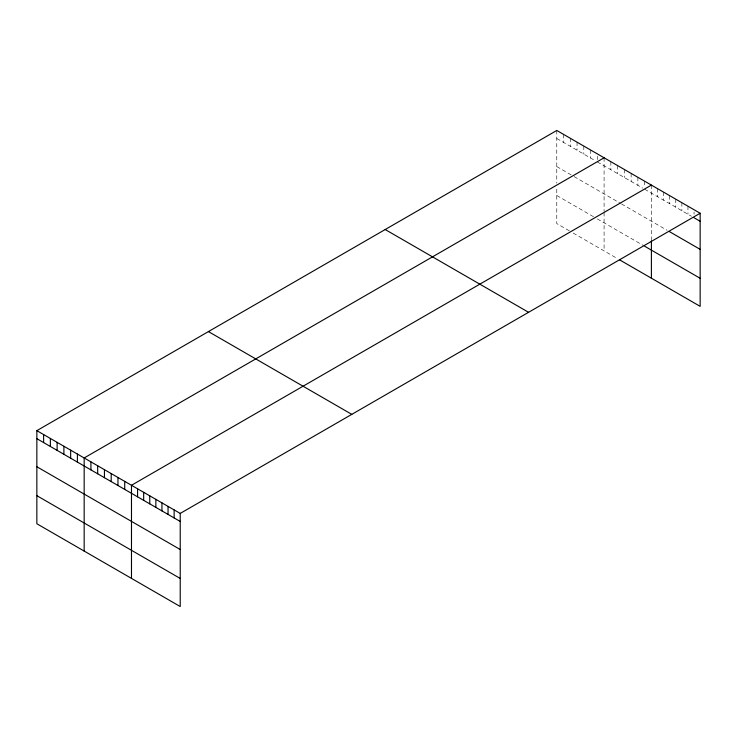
<?xml version="1.0" encoding="UTF-8"?>
<svg xmlns="http://www.w3.org/2000/svg" width="737" height="737" viewBox="0 0 737 737"><rect width="100%" height="100%" fill="white"/><g stroke="black" fill="none" stroke-linecap="round" stroke-linejoin="round"><path stroke-width="0.55" stroke-dasharray="3.69 2.76" d="M556.776 130.467L556.776 183.108M556.776 138.501L595.395 160.804M597.329 161.919L642.71 188.119M644.645 189.234L691.444 216.254M556.776 166.571L573.183 176.051M574.151 176.613L620.499 203.366M621.466 203.928L667.068 230.257M556.776 195.498L595.395 217.802M597.329 218.917L643.677 245.679M569.323 230.819L556.776 223.578L556.776 188.267M573.183 233.058L617.606 258.696M694.061 212.026L694.061 214.32M687.962 206.213L687.962 214.246M681.872 202.693L681.872 210.727M675.774 199.174L675.774 207.208M669.684 195.655L669.684 203.688M663.586 192.145L663.586 200.169M657.496 188.626L657.496 196.65M651.397 185.107L651.397 239.801M644.645 181.201L644.645 186.94M637.883 177.304L637.883 185.328M631.121 173.398L631.121 181.431M624.368 169.492L624.368 177.525M617.606 165.595L617.606 173.619M610.844 161.689L610.844 169.722M604.082 157.792L604.082 211.455M604.082 212.486L604.082 250.893M597.329 156.18L597.329 159.625M590.567 149.98L590.567 158.013M583.805 146.083L583.805 154.107M577.053 142.177L577.053 150.21M570.291 138.28L570.291 146.304M563.529 134.374L563.529 142.407"/><path stroke-width="1.11" d="M700.15 213.251L180.224 513.422L180.224 606.533L36.85 523.749L36.85 430.648L556.776 130.467L700.15 213.251L700.15 306.352L619.541 259.811M604.082 157.792L84.165 457.963L84.165 551.064M651.397 185.107L131.481 485.278L131.481 578.388M694.061 217.765L700.15 221.275M669.684 231.768L700.15 249.355M644.645 246.232L700.15 278.282M385.193 229.529L528.576 312.304M208.424 331.586L351.807 414.369M36.85 430.648L180.224 513.422M36.85 438.672L180.224 521.455M36.85 466.751L180.224 549.526M36.85 495.679L180.224 578.453M651.397 240.833L651.397 278.208M174.135 509.903L174.135 517.936M168.045 506.383L168.045 514.417M161.947 502.874L161.947 510.898M155.857 499.354L155.857 507.378M149.758 495.835L149.758 503.859M143.669 492.316L143.669 500.34M137.57 488.797L137.57 496.83M124.719 481.381L124.719 489.405M117.957 477.475L117.957 485.508M111.204 473.569L111.204 481.602M104.442 469.672L104.442 477.696M97.68 465.766L97.68 473.799M90.927 461.869L90.927 469.893M77.403 454.056L77.403 462.09M70.651 450.16L70.651 458.184M63.889 446.253L63.889 454.287M57.127 442.357L57.127 450.381M50.365 438.451L50.365 446.484M43.612 434.544L43.612 442.578"/></g></svg>
